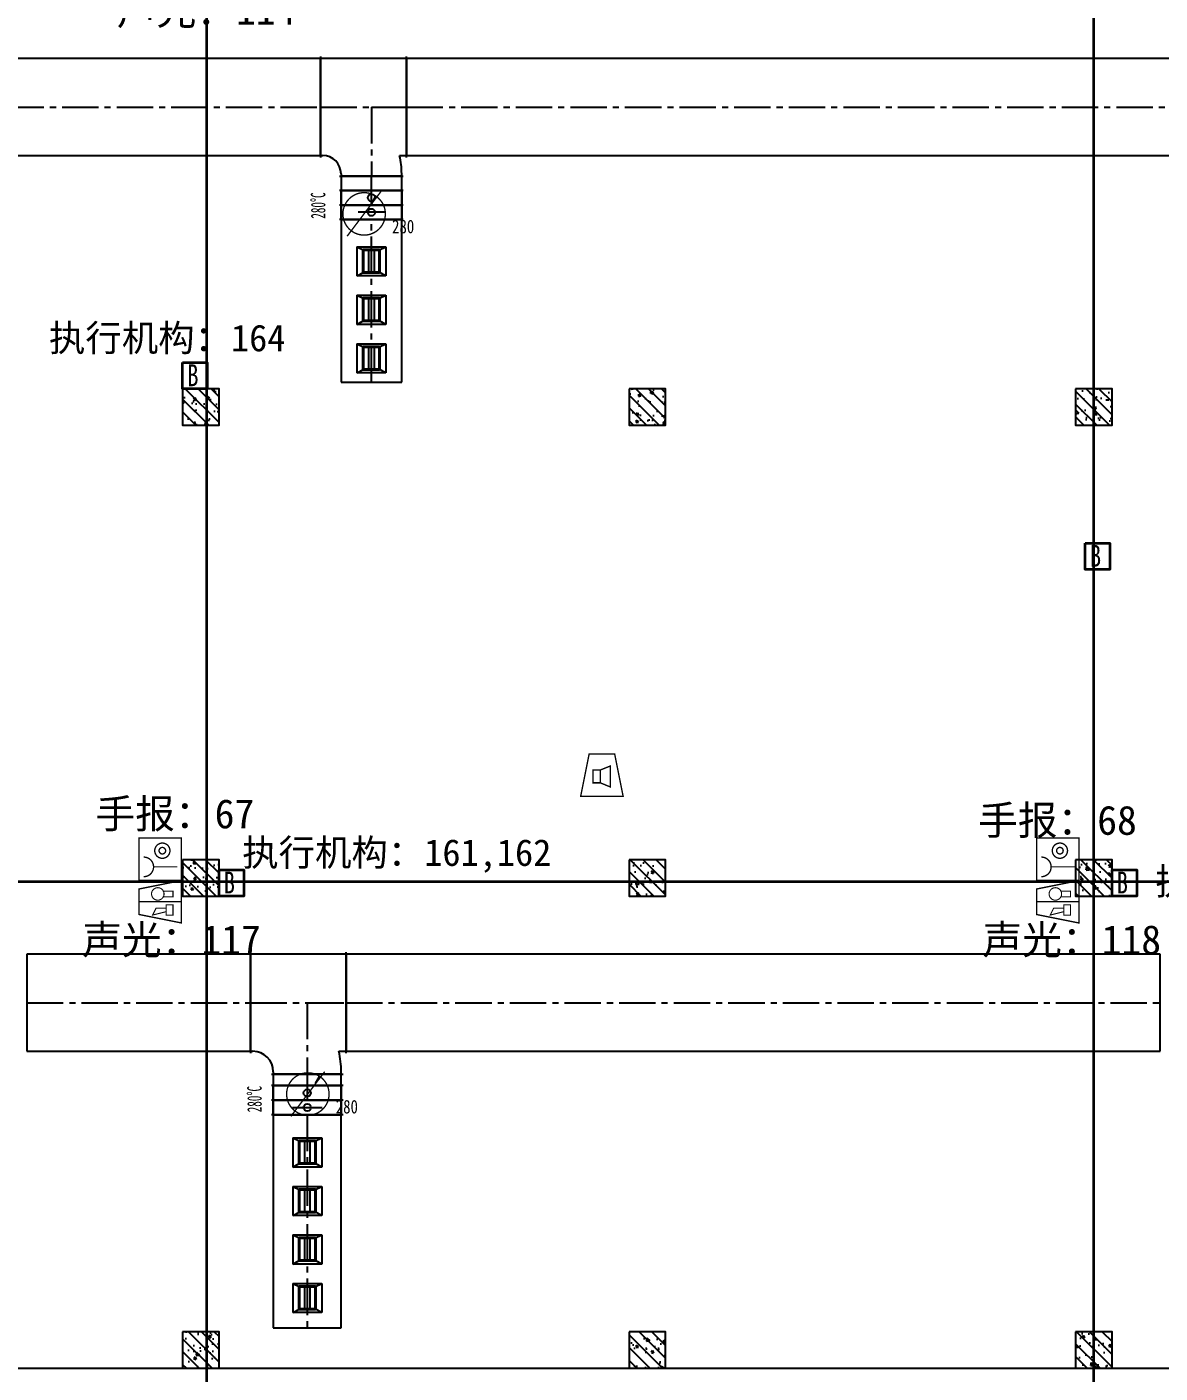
# Model space of a CAD drawing. Header units: millimetres. Extents: x -633009578 to 5705885, y -633235091 to 2571734.
# Drawn here: x 3550537 to 3573886, y 2128035 to 2155765 of the extents above; entities that cross this region are included whole.
import ezdxf

# ---------------------------------------------------------------- set-up
doc = ezdxf.new("R2010")
doc.units = ezdxf.units.MM
doc.header["$LTSCALE"] = 1000
doc.header["$MEASUREMENT"] = 0
doc.linetypes.add('CENTER2', pattern=[1.125, 0.75, -0.125, 0.125, -0.125])
doc.layers.get('0').update_dxf_attribs({"color": 9})
for name, color, linetype in [('000000000000电气', 7, 'Continuous'), ('A-COLUM(柱)', 255, 'Continuous'), ('A-FLOR(看线)', 8, 'Continuous'), ('DUCT-排烟中心线', 5, 'CENTER2'), ('DUCT-排烟法兰', 4, 'Continuous'), ('DUCT-排烟管', 2, 'Continuous'), ('DUCT-排烟管端线', 4, 'Continuous'), ('DUCT-排烟阀门', 7, 'Continuous'), ('DUCT-排风风口', 7, 'Continuous'), ('HVAC-water Dim-SF', 241, 'Continuous'), ('设备-消防', 3, 'Continuous')]:
    doc.layers.add(name, color=color, linetype=linetype)
doc.styles.add('_THVAC_DIM', font='simhei.ttf', dxfattribs={"width": 0.8, "height": 3.5, "bigfont": 'HZTXT'})
doc.styles.add('IDQSTYLE', font='simhei.ttf', dxfattribs={"width": 0.707, "bigfont": 'hztxt.shx'})
doc.styles.add('SF', font='simhei.ttf', dxfattribs={"width": 0.75, "bigfont": '@@@hztxt.shx'})
doc.styles.get("Standard").update_dxf_attribs({"font": 'simhei.ttf', "bigfont": 'hztxt.shx'})
doc.styles.add('宋体', font='simhei.ttf')

# ---------------------------------------------------------------- blocks, each defined once
blk = doc.blocks.new('HC001213')
at = {"color": 0, "linetype": 'Continuous', "const_width": 0.2}
blk.add_lwpolyline([(-1.875, 3.125), (1.875, 3.125), (3.125, -3.125), (-3.125, -3.125)], close=True, dxfattribs=at)
for points in [[(-1.293653517016746, 0.7382802506738564), (-0.243653517016746, 0.7382802506738564), (-0.243653517016746, -1.136719749326144), (-1.293653517016746, -1.136719749326144), (-1.293653517016746, 0.7382802506738564)], [(-0.243653517016746, 0.7382802506738564), (1.231346482983254, 1.338280250673856), (1.231346482983254, -1.736719749326144), (-0.243653517016746, -1.136719749326144)]]:
    blk.add_lwpolyline(points, dxfattribs=at)
at = {"color": 0, "style": 'IDQSTYLE', "width": 0.7}
blk.add_attdef('PSFHATT', (5.125, -3.125), '', height=2.5, dxfattribs=at)
blk = doc.blocks.new('HC001212')
at = {"color": 0, "linetype": 'Continuous', "const_width": 0.2}
blk.add_lwpolyline([(-1.875, 3.125), (1.875, 3.125), (3.125, -3.125), (-3.125, -3.125)], close=True, dxfattribs=at)
at = {"color": 0, "linetype": 'Continuous'}
for points, const_width in [([(0, 3.125), (0, -3.125)], 0.2), ([(-1.459485991813081, -0.8805239327332393), (-1.95948599181308, 1.119476067266761), (-0.9594859918130805, 0.619476067266761), (-0.9594859918130805, -0.8805239327332393)], 0.16), ([(-1.959485991813081, -1.880523932733239), (-1.95948599181308, -0.8805239327332393), (-0.4594859918130805, -0.8805239327332393), (-0.4594859918130805, -1.880523932733239), (-1.959485991813081, -1.880523932733239)], 0.16), ([(0.7290485194275803, -0.380523932733239), (0.7290485194281489, -1.880523932733239), (1.569048519428149, -1.880523932733239), (1.569048519430491, -0.380523932733239)], 0.16)]:
    blk.add_lwpolyline(points, dxfattribs=dict(at, const_width=const_width))
at = {"color": 0, "linetype": 'Continuous', "const_width": 0.16}
blk.add_lwpolyline([(1.799048519428144, -0.2905239327332435, 0.1989123673796631), (2.068287334970649, 0.3594760672667566, 0.1989123673796631), (1.799048519428145, 1.009476067266757, 0.1989123673796404), (1.149048519428189, 1.278714882809276, 0.1989123673796654), (0.4990485194281443, 1.009476067266757, 0.198912367379653), (0.2298097038856248, 0.3594760672667572, 0.1989123673796529), (0.4990485194281444, -0.2905239327332433, 0.1989123673796571), (1.14904851942816, -0.5597627482757622, 0.1989123673796488)], format="xyb", close=True, dxfattribs=at)
at = {"color": 0, "style": 'IDQSTYLE', "width": 0.7}
blk.add_attdef('PSFHATT', (5.125, -3.125), '', height=2.5, dxfattribs=at)
blk = doc.blocks.new('HC001208')
at = {"color": 0, "linetype": 'Continuous', "const_width": 0.2}
blk.add_lwpolyline([(-3.125, 3.125), (3.125, 3.125), (3.125, -3.125), (-3.125, -3.125)], close=True, dxfattribs=at)
blk.add_lwpolyline([(-2.560875308812533, 2.421549273106315, 0.198912367379651), (-2.13910907372117, 1.40331550819771, 0.1989123673796632), (-1.120875308812534, 0.9815492731063138, 0.1989123673796561), (-0.1026415439039181, 1.403315508197666, 0.1989123673796525), (0.3191246911874668, 2.421549273106313)], format="xyb", dxfattribs=at)
at = {"color": 0, "linetype": 'Continuous', "const_width": 0.128}
blk.add_lwpolyline([(-1.120875308812544, 0.9815492731063138), (-1.120875308812535, -2.518826738720627)], dxfattribs=at)
at = {"color": 0, "linetype": 'Continuous', "const_width": 0.2}
for points in [[(2.383210274305692, -0.3093507400644881, 0.9999999999999997), (0.1432102743056918, -0.3093507400644877, 0.9999999999999999)], [(0.7832102743056915, -0.3093507400644884, 0.9999999999999994), (1.743210274305692, -0.3093507400644881, 0.9999999999999994)]]:
    blk.add_lwpolyline(points, format="xyb", close=True, dxfattribs=at)
at = {"color": 0, "style": 'IDQSTYLE', "width": 0.7}
blk.add_attdef('PSFHATT', (5.125, -3.125), '', height=2.5, dxfattribs=at)
blk = doc.blocks.new('HC001303')
at = {"color": 0, "linetype": 'Continuous'}
blk.add_line((1.147673841419251, 1.538953517481514), (1.735401947549264, 2.599742189978989), dxfattribs=at)
at = {"color": 0, "linetype": 'Continuous', "const_width": 0.2}
blk.add_lwpolyline([(2.673745217742495e-14, -3.125, 0.1989123673796571), (2.209708691207992, -2.209708691207937, 0.1989123673796571), (3.125000000000028, -4.323120637516818e-16, 0.1989123673796568), (2.209708691207993, 2.209708691207993, 0.1989123673796569), (2.841876514387939e-14, 3.125, 0.1989123673796569), (-2.209708691207936, 2.209708691207994, 0.1989123673796568), (-3.124999999999972, 2.10353517373855e-15, 0.1989123673796572), (-2.209708691207937, -2.209708691207936, 0.1989123673796571)], format="xyb", close=True, dxfattribs=at)
blk.add_lwpolyline([(-2.500110713345594, -3.281016827298258), (2.47847216535268, 3.297393019579605)], dxfattribs=at)
at = {"color": 0, "style": 'IDQSTYLE', "width": 0.7}
for tag, p in [('280', (4.109408226946883, -2.854615367737885)), ('PSFHATT', (5.125000010000028, -3.281016827298258))]:
    blk.add_attdef(tag, p, '', height=2, dxfattribs=at)
blk = doc.blocks.new('_FZH')
h = blk.add_hatch()
h.set_pattern_fill('钢筋混凝土', color=256, scale=0.1, style=0)
h.set_pattern_definition([(45, (0, 0), (-0.1767766952966369, 0.1767766952966369), []), (50, (0, 0), (0.7172601826007535, -0.06275213498259512), [0.07500000000000001, -0.8250000000000001]), (355, (0, 0), (-0.138751333613, 0.7521921337000119), [0.06, -0.66]), (100.4514, (0.05977168000000001, -0.00522934), (0.5785093817140216, 0.6894395420609536), [0.06374019, -0.701142112]), (46.1842, (0, 0.2), (1.067241048625645, -0.1655190143290181), [0.1125, -1.2375]), (96.6356, (0.088936745, 0.186206693), (0.9346627055487033, 0.9741178709004418), [0.095610288, -1.051713]), (351.1842, (0, 0.2), (0.9346619451336272, 0.9741186009253247), [0.09000000000000001, -0.9900000000000001]), (21, (0.1, 0.15), (0.5969070521184617, -0.4026188906653388), [0.07500000000000001, -0.8250000000000001]), (326, (0.1, 0.15), (0.2433153319215824, 0.7251500450468529), [0.06, -0.66]), (71.4514, (0.149742233, 0.116448394), (0.84022262858149, 0.3225304967099524), [0.06374019, -0.701142112]), (37.50000000000001, (0, 0), (0.01215985531729062, 0.3328938538313115), [0, -0.652, 0, -0.67, 0, -0.6625000000000001]), (7.499999999999999, (0, 0), (0.2630695374421486, 0.3944117118823603), [0, -0.382, 0, -0.637, 0, -0.2525]), (-32.5, (-0.223, 0), (0.533822436172409, -0.02255487173437976), [0, -0.25, 0, -0.78, 0, -1.035]), (-42.5, (-0.323, 0), (0.5831861693423862, 0.1001049823323177), [0, -0.325, 0, -0.518, 0, -0.735])])
h.paths.add_polyline_path([(-0.5, -0.5), (0.5, -0.5), (0.5, 0.5), (-0.5, 0.5)])
blk.add_lwpolyline([(-0.5, -0.5), (0.5, -0.5), (0.5, 0.5), (-0.5, 0.5)], close=True)
blk = doc.blocks.new('00000594Cent')
at = {"lineweight": -2}
blk.add_line((-218.75, 1.4210854715202e-14), (218.75, 1.4210854715202e-14), dxfattribs=at)
at = {"color": 0, "linetype": 'ByBlock', "lineweight": -2}
blk.add_circle((0, 1.4210854715202e-14), 125, dxfattribs=at)
blk = doc.blocks.new('00000594Body')
at = {"color": 0, "linetype": 'ByBlock', "lineweight": -2}
for p, q in [((-250, -500), (-249.9999999999964, 500)), ((250, 500), (-250, 500)), ((250, -500), (250.0000000000036, 500)), ((-250, -500), (250, -500))]:
    blk.add_line(p, q, dxfattribs=at)
blk = doc.blocks.new('00000578Cent')
at = {"color": 0, "linetype": 'ByBlock', "lineweight": -2}
blk.add_circle((0, 0), 125, dxfattribs=at)
blk = doc.blocks.new('00000578Body')
at = {"color": 0, "linetype": 'ByBlock', "lineweight": -2}
for p, q in [((249.9999999999964, 500.0000000000036), (-250, 500.0000000000036)), ((-249.9999999999964, -499.9999999999964), (-250, 500.0000000000036)), ((249.9999999999891, -499.9999999999964), (250.0000000000036, 500.0000000000036)), ((-250, -499.9999999999964), (249.9999999999964, -499.9999999999964))]:
    blk.add_line(p, q, dxfattribs=at)
at = {"lineweight": -2}
blk.add_line((0, -218.7499999999982), (0, 218.7499999999982), dxfattribs=at)
blk = doc.blocks.new('$风口$00000108')
for p, q in [((-250, 135), (-190, 75)), ((-250, -135), (-250, 135)), ((250, 135), (200, 75)), ((250, 135), (250, -135)), ((200, 25), (-190, 25)), ((-250, -135), (-190, -75)), ((200, -25), (-190, -25)), ((200, -75), (250, -135)), ((250, -135), (-250, -135))]:
    blk.add_line(p, q)
at = {"linetype": 'Continuous'}
blk.add_line((250, 135), (-250, 135), dxfattribs=at)
at = {"lineweight": 40}
for p, q in [((-190, 75), (200, 75)), ((-190, -75), (-190, 75)), ((200, 75), (200, -75)), ((-190, -75), (200, -75))]:
    blk.add_line(p, q, dxfattribs=at)

msp = doc.modelspace()

# ---------------------------------------------------------------- linework, layer by layer
at = {"layer": '000000000000电气', "color": 2, "lineweight": 35}
for p, q in [((3572511.455458177, 2164779.847350821), (3572511.455458184, 2112354.629172627)), ((3554239.994031985, 2162597.026243659), (3554239.994031985, 2112114.629172626)), ((3566001.711997038, 2138157.379314641), (3531313.857283844, 2138157.379314641)), ((3583880.333238066, 2138157.379314641), (3566001.711997038, 2138157.379314641))]:
    msp.add_line(p, q, dxfattribs=at)
at = {"layer": '000000000000电气', "color": 1, "lineweight": 35}
for points in [[(3553744.99403178, 2148849.287797592), (3554253.216231991, 2148849.287797592), (3554253.216231991, 2148309.629172626), (3553744.99403178, 2148309.629172626)], [(3572342.512688204, 2145129.657446251), (3572850.734888415, 2145129.657446251), (3572850.734888415, 2144589.998821285), (3572342.512688204, 2144589.998821285)], [(3554494.99403178, 2138399.287797592), (3555003.216231991, 2138399.287797592), (3555003.216231991, 2137859.629172626), (3554494.99403178, 2137859.629172626)], [(3572894.99403178, 2138399.287797592), (3573403.216231991, 2138399.287797592), (3573403.216231991, 2137859.629172626), (3572894.99403178, 2137859.629172626)]]:
    msp.add_lwpolyline(points, close=True, dxfattribs=at)
at = {"layer": 'A-FLOR(看线)'}
msp.add_lwpolyline([(3535469.99403178, 2128134.629172626), (3601519.994031765, 2128134.629172626)], dxfattribs=at)
at = {"layer": 'DUCT-排烟中心线', "color": 8}
for p, q in [((3550136.853914632, 2154114.775439647), (3556583.882161297, 2154114.775439647)), ((3556584.082161298, 2154114.775439647), (3557634.082161298, 2154114.775439647)), ((3557634.082161298, 2154114.775439647), (3558359.082161298, 2154114.775439647)), ((3557634.082161298, 2154114.775439647), (3557634.082161298, 2152689.775439647)), ((3558359.282161298, 2154114.775439647), (3574251.956333949, 2154114.775439647)), ((3557634.082161298, 2152396.30913857), (3557634.082161298, 2152689.575439648)), ((3557634.082161298, 2148448.723002111), (3557634.082161298, 2151795.50913857)), ((3550536.853914632, 2135662.459945332), (3555143.298120033, 2135662.459945332)), ((3555143.498120034, 2135662.459945332), (3556313.498120034, 2135662.459945332)), ((3556313.498120034, 2135662.459945332), (3557113.498120034, 2135662.459945332)), ((3556313.498120034, 2135662.459945332), (3556313.498120034, 2134192.459945332)), ((3557113.698120034, 2135662.459945332), (3573885.648694932, 2135662.459945332)), ((3556313.498120034, 2134192.259945332), (3556313.498120034, 2133955.407323562)), ((3556313.498120034, 2133354.807323562), (3556313.498120034, 2128964.608132874))]:
    msp.add_line(p, q, dxfattribs=at)
at = {"layer": 'DUCT-排烟法兰', "color": 8}
for p, q in [((3556583.982161297, 2155154.775439647), (3556583.982161297, 2153074.775439647)), ((3558359.182161298, 2153074.775439647), (3558359.182161298, 2155154.775439647)), ((3556979.082161298, 2152689.675439647), (3558289.082161298, 2152689.675439647)), ((3558289.082161298, 2152396.20913857), (3556979.082161298, 2152396.20913857)), ((3558289.082161298, 2152096.00913857), (3556979.082161298, 2152096.00913857)), ((3558289.082161298, 2152095.80913857), (3556979.082161298, 2152095.80913857)), ((3558289.082161298, 2151795.60913857), (3556979.082161298, 2151795.60913857)), ((3555143.398120033, 2136702.459945332), (3555143.398120033, 2134622.459945332)), ((3557113.598120034, 2134622.459945332), (3557113.598120034, 2136702.459945332)), ((3555573.498120034, 2134192.359945332), (3557053.498120034, 2134192.359945332)), ((3557053.498120034, 2133955.307323562), (3555573.498120034, 2133955.307323562)), ((3557053.498120034, 2133655.107323562), (3555573.498120034, 2133655.107323562)), ((3557053.498120034, 2133354.907323562), (3555573.498120034, 2133354.907323562))]:
    msp.add_line(p, q, dxfattribs=at)
at = {"layer": 'DUCT-排烟管', "color": 8}
for p, q in [((3556583.882161297, 2155114.775439647), (3550136.853914632, 2155114.775439647)), ((3556634.082161298, 2155114.775439647), (3556584.082161298, 2155114.775439647)), ((3558359.082161298, 2155114.775439647), (3556634.082161298, 2155114.775439647)), ((3574251.956333949, 2155114.775439647), (3558359.282161298, 2155114.775439647)), ((3550136.853914632, 2153114.775439647), (3556583.882161297, 2153114.775439647)), ((3556584.082161298, 2153114.775439647), (3556634.082161298, 2153114.775439647)), ((3558215.220991382, 2153114.775439647), (3558359.082161298, 2153114.775439647)), ((3558359.282161298, 2153114.775439647), (3574251.956333949, 2153114.775439647)), ((3557009.082161298, 2152739.775439647), (3557009.082161298, 2152689.775439647)), ((3558259.082161298, 2152689.775439647), (3558259.082161298, 2152739.775439647)), ((3557009.082161298, 2152689.575439648), (3557009.082161298, 2152396.30913857)), ((3558259.082161298, 2152396.30913857), (3558259.082161298, 2152689.575439648)), ((3557009.082161298, 2152096.10913857), (3557009.082161298, 2152396.10913857)), ((3558259.082161298, 2152396.10913857), (3558259.082161298, 2152096.10913857)), ((3557009.082161298, 2151795.70913857), (3557009.082161298, 2152095.70913857)), ((3558259.082161298, 2152095.70913857), (3558259.082161298, 2151795.70913857)), ((3557009.082161298, 2151795.50913857), (3557009.082161298, 2148448.723002111)), ((3558259.082161298, 2148448.723002111), (3558259.082161298, 2151795.50913857)), ((3557009.082161298, 2148448.723002111), (3558259.082161298, 2148448.723002111)), ((3555143.298120033, 2136662.459945332), (3550536.853914632, 2136662.459945332)), ((3555193.498120034, 2136662.459945332), (3555143.498120034, 2136662.459945332)), ((3557113.498120034, 2136662.459945332), (3555193.498120034, 2136662.459945332)), ((3573885.648694932, 2136662.459945332), (3557113.698120034, 2136662.459945332)), ((3550536.853914632, 2134662.459945332), (3555143.298120033, 2134662.459945332)), ((3555143.498120034, 2134662.459945332), (3555193.498120034, 2134662.459945332)), ((3556964.373609728, 2134662.459945332), (3557113.498120034, 2134662.459945332)), ((3557113.698120034, 2134662.459945332), (3573885.648694932, 2134662.459945332)), ((3555613.498120034, 2134242.459945332), (3555613.498120034, 2134192.459945332)), ((3555613.498120034, 2134192.259945332), (3555613.498120034, 2133955.407323562)), ((3557013.498120034, 2134192.459945332), (3557013.498120034, 2134242.459945332)), ((3557013.498120034, 2133955.407323562), (3557013.498120034, 2134192.259945332)), ((3555613.498120034, 2133655.207323561), (3555613.498120034, 2133955.207323561)), ((3557013.498120034, 2133955.207323561), (3557013.498120034, 2133655.207323561)), ((3555613.498120034, 2133355.007323562), (3555613.498120034, 2133655.007323562)), ((3557013.498120034, 2133655.007323562), (3557013.498120034, 2133355.007323562)), ((3555613.498120034, 2133354.807323562), (3555613.498120034, 2128964.608132874)), ((3557013.498120034, 2128964.608132874), (3557013.498120034, 2133354.807323562)), ((3555613.498120034, 2128964.608132874), (3557013.498120034, 2128964.608132874))]:
    msp.add_line(p, q, dxfattribs=at)
for centre, radius, end in [((3556634.082161298, 2152739.775439647), 375, 90), ((3556634.082161299, 2152739.775439647), 1624.999999998137, 13.34236379712183), ((3555193.498120034, 2134242.459945332), 420, 90), ((3555193.498120038, 2134242.459945332), 1819.999999995576, 13.34236379710606)]:
    msp.add_arc(centre, radius, 0, end, dxfattribs=at)
at = {"layer": 'DUCT-排烟管端线', "color": 8}
for p, q in [((3556583.882161297, 2153114.775439647), (3556583.882161297, 2155114.775439647)), ((3556584.082161298, 2155114.775439647), (3556584.082161298, 2153114.775439647)), ((3558359.082161298, 2153114.775439647), (3558359.082161298, 2155114.775439647)), ((3558359.282161298, 2155114.775439647), (3558359.282161298, 2153114.775439647)), ((3557009.082161298, 2152689.775439647), (3558259.082161298, 2152689.775439647)), ((3558259.082161298, 2152689.575439648), (3557009.082161298, 2152689.575439648)), ((3557009.082161298, 2152396.30913857), (3558259.082161298, 2152396.30913857)), ((3557009.082161298, 2152396.10913857), (3558259.082161298, 2152396.10913857)), ((3557009.082161298, 2152096.10913857), (3558259.082161298, 2152096.10913857)), ((3557009.082161298, 2152095.70913857), (3558259.082161298, 2152095.70913857)), ((3557009.082161298, 2151795.70913857), (3558259.082161298, 2151795.70913857)), ((3558259.082161298, 2151795.50913857), (3557009.082161298, 2151795.50913857)), ((3550536.853914632, 2136662.459945332), (3550536.853914632, 2134662.459945332)), ((3555143.298120033, 2134662.459945332), (3555143.298120033, 2136662.459945332)), ((3555143.498120034, 2136662.459945332), (3555143.498120034, 2134662.459945332)), ((3557113.498120034, 2134662.459945332), (3557113.498120034, 2136662.459945332)), ((3557113.698120034, 2136662.459945332), (3557113.698120034, 2134662.459945332)), ((3573885.648694932, 2134662.459945332), (3573885.648694932, 2136662.459945332)), ((3555613.498120034, 2134192.459945332), (3557013.498120034, 2134192.459945332)), ((3557013.498120034, 2134192.259945332), (3555613.498120034, 2134192.259945332)), ((3555613.498120034, 2133955.407323562), (3557013.498120034, 2133955.407323562)), ((3557013.498120034, 2133955.207323561), (3555613.498120034, 2133955.207323561)), ((3557013.498120034, 2133655.207323561), (3555613.498120034, 2133655.207323561)), ((3557013.498120034, 2133655.007323562), (3555613.498120034, 2133655.007323562)), ((3557013.498120034, 2133355.007323562), (3555613.498120034, 2133355.007323562)), ((3557013.498120034, 2133354.807323562), (3555613.498120034, 2133354.807323562))]:
    msp.add_line(p, q, dxfattribs=at)

# ---------------------------------------------------------------- block references
at = {"layer": 'A-COLUM(柱)', "xscale": 750, "yscale": 750, "zscale": 750, "rotation": 270}
for p in [(3554119.99403178, 2147934.629172626), (3563319.99403178, 2147934.629172626), (3572519.99403178, 2147934.629172626), (3554119.99403178, 2138234.629172626), (3563319.99403178, 2138234.629172626), (3572519.99403178, 2138234.629172626), (3554119.99403178, 2128509.629172626), (3563319.99403178, 2128509.629172626), (3572519.99403178, 2128509.629172626)]:
    msp.add_blockref('_FZH', p, dxfattribs=at)
at = {"layer": 'DUCT-排烟阀门', "color": 8, "xscale": 0.6}
for name, p, yscale, rotation in [('00000594Body', (3557634.082161298, 2152246.10913857, 3000), 1.25, 89.99999999999999), ('00000594Cent', (3557634.082161298, 2152246.10913857, 3000), 0.6, 89.99999999999999), ('00000578Body', (3557634.082161298, 2151945.70913857, 3000), 1.25, 89.99999999999999), ('00000578Cent', (3557634.082161298, 2151945.70913857, 3000), 0.6, 89.99999999999999), ('00000594Body', (3556313.498120034, 2133805.207323561, 3000), 1.4, 270), ('00000594Cent', (3556313.498120034, 2133805.207323561, 3000), 0.6, 270), ('00000578Body', (3556313.498120034, 2133505.007323562, 3000), 1.4, 270), ('00000578Cent', (3556313.498120034, 2133505.007323562, 3000), 0.6, 270)]:
    msp.add_blockref(name, p, dxfattribs=dict(at, yscale=yscale, rotation=rotation))
at = {"layer": 'DUCT-排风风口', "color": 8, "xscale": 1.2, "yscale": 2.222222222222222, "rotation": 90}
for p in [(3557634.082161298, 2150935.985720851, 2600), (3557634.082161298, 2149935.985720851, 2600), (3557634.082161298, 2148935.985720851, 2600), (3556313.498120034, 2132579.444400196, 2600), (3556313.498120034, 2131579.444400196, 2600), (3556313.498120034, 2130579.444400196, 2600), (3556313.498120034, 2129579.444400196, 2600)]:
    msp.add_blockref('$风口$00000108', p, dxfattribs=at)
at = {"layer": '设备-消防'}
ref = msp.add_blockref('HC001303', (3557485.186877255, 2151913.708014159), dxfattribs=dict(at, xscale=140, yscale=140, zscale=140))
ref.add_attrib('280', '280', (3558060.504029028, 2151514.061862675), dxfattribs={"layer": '0', "color": 0, "height": 280, "width": 0.8})
at = {"layer": '设备-消防', "xscale": 140, "yscale": 140, "zscale": 140}
msp.add_blockref('HC001213', (3562383.994031751, 2140352.66280245), dxfattribs=at)
at = {"layer": '设备-消防', "xscale": 140, "yscale": 140, "zscale": 140, "rotation": 90}
for name, p in [('HC001208', (3553283.895743428, 2138618.81542093)), ('HC001208', (3571778.395743428, 2138618.81542093)), ('HC001212', (3553283.895743428, 2137743.81542093)), ('HC001212', (3571778.395743428, 2137743.81542093))]:
    msp.add_blockref(name, p, dxfattribs=at)
at = {"layer": '设备-消防'}
ref = msp.add_blockref('HC001303', (3556325.27258984, 2133782.39352752, 3000), dxfattribs=dict(at, xscale=140, yscale=140, zscale=140))
ref.add_attrib('280', '280', (3556900.589741613, 2133382.747376036, 3000), dxfattribs={"layer": '0', "color": 0, "height": 280, "width": 0.8})

# ---------------------------------------------------------------- texts
at = {"layer": '000000000000电气', "color": 5, "lineweight": 35, "style": '宋体'}
for s, p in [('声光：114', (3552391.435868078, 2155809.095814353)), ('声光：117', (3551676.616053666, 2136662.459945332)), ('声光：118', (3570226.886190928, 2136662.459945332))]:
    msp.add_text(s, height=600, dxfattribs=at).set_placement(p)
at = {"layer": '000000000000电气', "color": 20, "lineweight": 35, "true_color": 0xff5500, "style": '宋体'}
for s, p in [('执行机构：164', (3550991.053988182, 2149082.745759764)), ('执行机构：161,162', (3554972.511929227, 2138482.193733522)), ('执行机构：165,166', (3573788.111099111, 2137889.879701293))]:
    msp.add_text(s, height=550, dxfattribs=at).set_placement(p)
at = {"layer": '000000000000电气', "color": 2, "lineweight": 35, "style": '宋体'}
for s, p in [('手报：67', (3551949.911241615, 2139256.374029474)), ('手报：68', (3570135.578753936, 2139122.982825228))]:
    msp.add_text(s, height=600, dxfattribs=at).set_placement(p)
at = {"layer": 'DUCT-排烟阀门', "color": 8, "style": '_THVAC_DIM', "width": 0.5647058823529412}
for p in [(3556685.272279539, 2151814.509221293, 3000), (3555373.906122262, 2133407.022767144, 3000)]:
    msp.add_text('280%%dC', height=297.5, rotation=90, dxfattribs=at).set_placement(p)
at = {"layer": 'HVAC-water Dim-SF', "color": 1, "linetype": 'Continuous', "style": 'SF', "width": 0.75}
for p in [(3553843.005304486, 2148364.137685996, 5600), (3572440.52396091, 2144644.507334655, 5600), (3554593.005304486, 2137914.137685996, 5600), (3572993.005304486, 2137914.137685996, 5600)]:
    msp.add_text('B', height=450, dxfattribs=at).set_placement(p)

doc.saveas('drawing.dxf')
